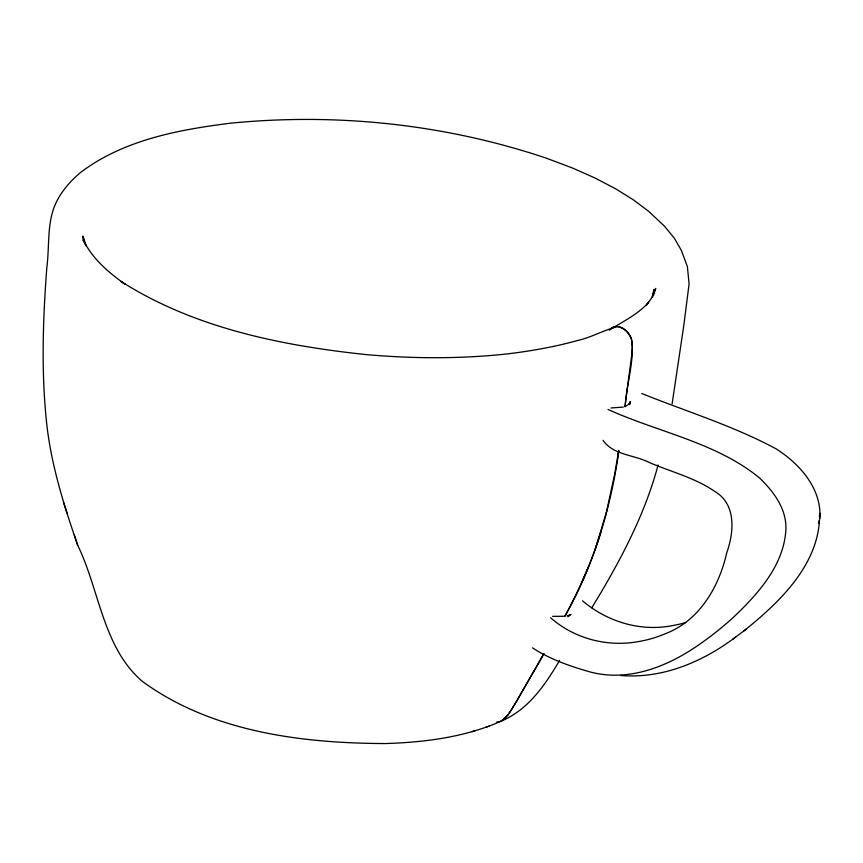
<?xml version="1.0" encoding="UTF-8"?>
<svg xmlns="http://www.w3.org/2000/svg" width="863" height="863" viewBox="0 0 863 863"><rect width="100%" height="100%" fill="white"/><g stroke="black" fill="none" stroke-linecap="round" stroke-linejoin="round"><path stroke-width="1.29" d="M819.419 517.013L819.656 513.334C820.465 563.42 779.969 602.072 743.733 631.026M631.673 355.265L632.385 347.066L631.921 341.586M653.118 295.75L653.852 289.515L652.482 297.455M631.694 355.243L624.931 406.743M625.222 406.602C626.214 384.121 634.801 361.468 631.554 339.03A16.149 12.6 64.7 0 0 626.365 330.853L624.521 329.332A17.638 13.765 64.7 0 0 618.048 326.548C604.424 329.688 591.64 337.39 577.714 340.464C554.488 346.926 530.723 351.122 506.808 353.959C460.076 359.008 412.881 358.706 366.095 354.596C281.187 345.578 193.992 327.908 121.014 281.414L125.092 284.197C108.382 272.46 92.298 258.555 83.182 239.903L85.502 244.747M618.145 454.316L618.749 450.357L614.801 473.55M618.847 451.543C610.421 508.976 593.787 565.589 564.898 616.182C579.505 589.159 592.04 560.939 601.08 531.554M818.642 523.28L819.052 520.734M672.126 403.744L683.69 326.246L689.084 283.981L687.401 266.635L681.328 250.324L674.273 238.112L664.294 225.977L648.62 211.295L633.28 199.774L615.405 188.673L595.179 178.091L572.784 168.134L546.106 158.091C444.909 124.078 336.203 112.654 230.043 123.247L227.8 123.538C176.408 130.108 122.503 140.572 80.335 172.643C68.846 182.417 58.716 194.369 53.56 208.738C47.141 227.756 49.396 248.415 46.785 268.069C42.805 321.122 41.025 374.434 47.131 427.401C52.05 467.886 64.498 506.937 77.735 545.362C99.364 589.505 102.783 647.455 142.266 681.306C211.543 732.029 301.748 743.291 385.427 743.55C424.974 742.309 465.222 737.207 501.662 720.929C528.512 709.537 545.394 684.607 559.602 660.389M629.958 402.072L629.515 404.639L630.508 401.597L628.89 404.369L629.893 403.571L625.448 406.397M614.823 473.539L606.322 512.6M606.344 512.59L595.06 549.666M658.124 464.887C644.553 515.923 619.149 562.946 591.791 607.779M653.518 295.426L655.74 288.415L651.144 298.727L646.765 304.65M581.414 583.086L588.458 566.84M533.895 671.187L513.194 706.926M534.1 671.09L543.992 653.69M543.787 653.787L516.484 701.576M516.667 701.49C511.414 708.566 507.811 719.462 498.48 721.975M510.313 711.349L513.215 706.916M507.768 714.888L510.324 711.339M646.236 305.416L648.631 302.233C637.833 314.617 622.633 321.554 609.256 330.173M507.778 714.877L501.662 720.929M568.081 616.7L570.972 614.402L567.056 615.902M620.875 675.492C662.557 678.976 703.011 661.759 735.718 637.023M733.043 639.03L746.409 629.019M610.724 328.576L613.313 327.034M472.147 731.684L475.038 730.734M485.977 727.185L489.127 726.15M613.043 327.163L615.686 326.462M623.313 407.088L610.95 407.962M564.65 616.268L552.622 616.355M496.818 721.932L498.285 722.061M641.781 393.506C686.657 411.597 733.377 425.826 776.085 448.846C799.764 463.863 821.943 488.738 819.85 518.587M608.027 409.45C657.973 432.19 715.988 442.363 759.203 477.692C773.41 491.23 786.635 508.652 785.913 529.278C784.111 564.801 758.512 593.356 734.057 616.721A504.639 393.938 64.7 0 1 704.079 641.08C671.231 665.265 629.138 683.399 588.027 671.36C568.749 665.783 549.332 658.857 532.449 647.843M582.547 600.831C607.228 621.802 640.594 631.996 672.762 625.546A187.864 146.656 64.7 0 0 685.697 622.568M550.67 617.768C574.488 638.89 607.822 647.358 639.019 641.489A187.864 146.656 64.7 0 0 664.812 633.927C699.257 621.08 718.987 587.034 726.775 552.752C734.025 532.158 736.517 504.175 714.693 491.36C694.92 477.768 671.231 471.91 649.397 462.557C634.381 454.725 613.366 455.308 603.021 440.335M86.246 245.933L82.956 236.095L83.484 240.95M63.506 502.395L67.109 513.194M74.304 535.092L77.735 545.362M631.943 341.575L631.263 339.17A16.149 12.589 64.8 0 0 626.074 330.993L624.24 329.472A17.638 13.754 64.8 0 0 617.779 326.678M83.344 237.411L83.56 239.817"/></g></svg>
